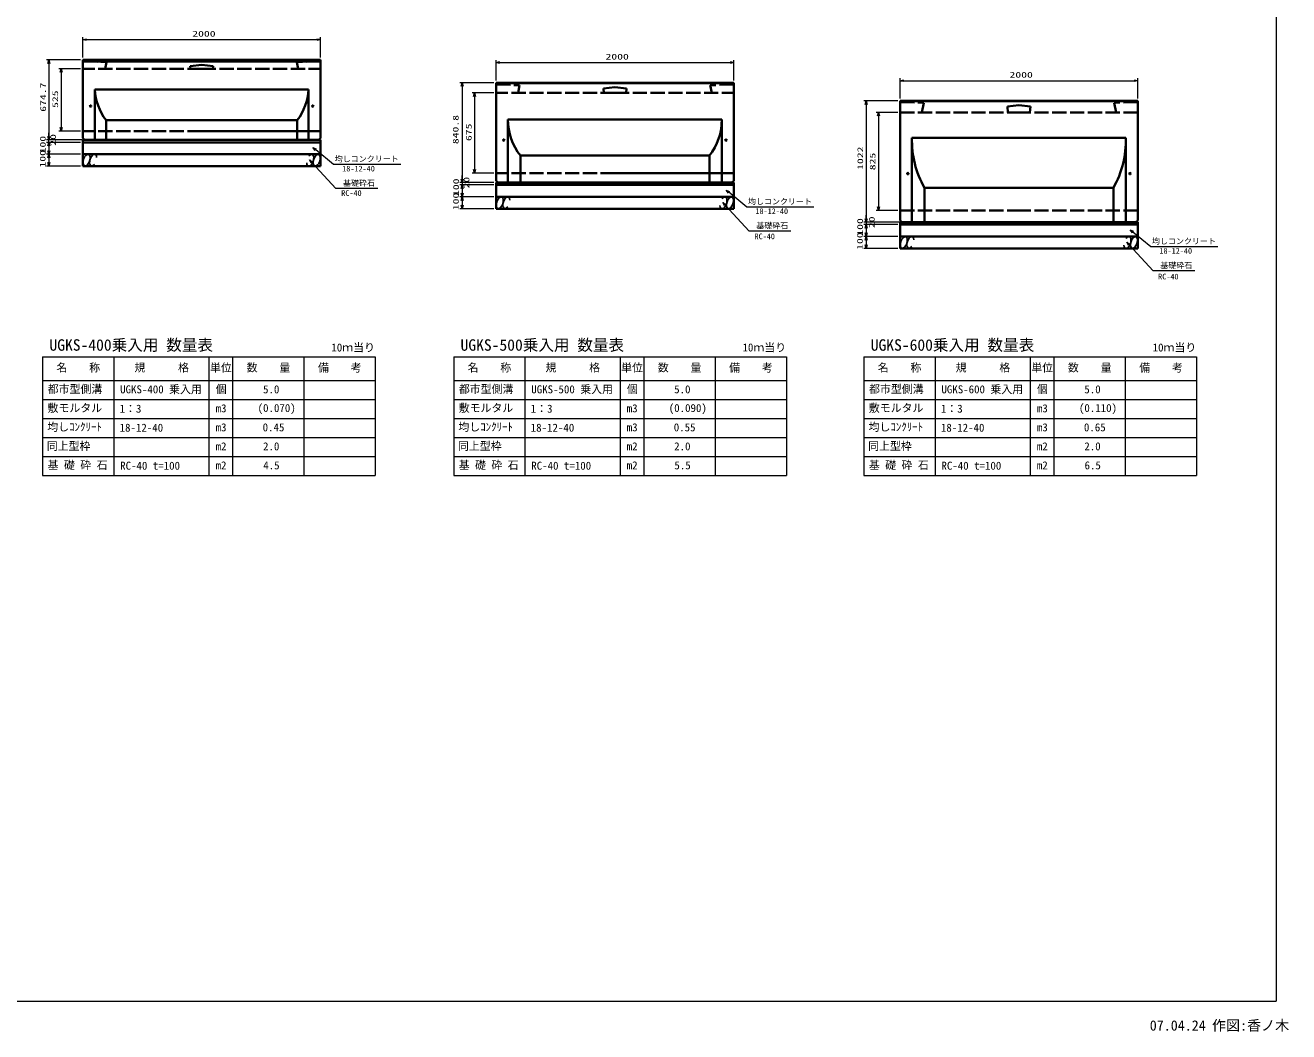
# Model space of a CAD drawing. Units: millimetres on the paper. Extents: x 15 to 1224, y 2 to 859.
# Drawn here: x 692 to 1224, y 2 to 426 of the extents above; entities that cross this region are included whole.
import ezdxf
from ezdxf.enums import TextEntityAlignment as Align

# ---------------------------------------------------------------- set-up
doc = ezdxf.new("R2010")
doc.units = ezdxf.units.MM
doc.linetypes.add('DASHED', pattern=[7.5, 6, -1.5])
doc.linetypes.add('USER4', pattern=[6.773336, 0.846667, -0.846667, 0.846667, -0.846667, 0.846667, -0.846667, 0.846667, -0.846667])
for name, color, linetype, lineweight in [('D-BMK-HTXT', 7, 'Continuous', 13), ('D-STR-DIM（寸法）', 7, 'Continuous', 13), ('D-STR-HTXT(均しCON-旗)', 7, 'Continuous', 13), ('D-STR-HTXT(基礎砕石-旗)', 7, 'Continuous', 13), ('D-STR-STRF(グリ)', 7, 'Continuous', 25), ('D-STR（構造物）', 1, 'Continuous', 35)]:
    doc.layers.add(name, color=color, linetype=linetype, lineweight=lineweight)
doc.styles.add('ＭＳ ゴシック', font='')
doc.styles.get('ＭＳ ゴシック').set_extended_font_data('MS Gothic')

# ---------------------------------------------------------------- blocks, each defined once
blk = doc.blocks.new('_Open30')
at = {"color": 7, "linetype": 'Continuous', "lineweight": 13}
for p, q in [((-1, 0.2679), (0, 0)), ((0, 0), (-1, -0.2679)), ((0, 0), (-1, 0))]:
    blk.add_line(p, q, dxfattribs=at)

msp = doc.modelspace()

# ---------------------------------------------------------------- linework, layer by layer
at = {"layer": 'D-BMK-HTXT'}
for p, q in [((699.443, 286.243), (839.443, 286.243)), ((699.443, 286.243), (699.443, 236.243)), ((729.443, 286.243), (729.443, 236.243)), ((769.443, 286.243), (769.443, 236.243)), ((779.443, 286.243), (779.443, 236.243)), ((809.443, 286.243), (809.443, 236.243)), ((839.443, 286.243), (839.443, 236.243)), ((872.468, 286.243), (1012.468, 286.243)), ((872.468, 286.243), (872.468, 236.243)), ((902.468, 286.243), (902.468, 236.243)), ((942.468, 286.243), (942.468, 236.243)), ((952.468, 286.243), (952.468, 236.243)), ((982.468, 286.243), (982.468, 236.243)), ((1012.468, 286.243), (1012.468, 236.243)), ((1045.088, 286.243), (1185.088, 286.243)), ((1045.088, 286.243), (1045.088, 236.243)), ((1075.088, 286.243), (1075.088, 236.243)), ((1115.088, 286.243), (1115.088, 236.243)), ((1125.088, 286.243), (1125.088, 236.243)), ((1155.088, 286.243), (1155.088, 236.243)), ((1185.088, 286.243), (1185.088, 236.243)), ((699.443, 276.243), (839.443, 276.243)), ((872.468, 276.243), (1012.468, 276.243)), ((1045.088, 276.243), (1185.088, 276.243)), ((699.443, 268.243), (839.443, 268.243)), ((872.468, 268.243), (1012.468, 268.243)), ((1045.088, 268.243), (1185.088, 268.243)), ((699.443, 260.243), (839.443, 260.243)), ((872.468, 260.243), (1012.468, 260.243)), ((1045.088, 260.243), (1185.088, 260.243)), ((699.443, 252.243), (839.443, 252.243)), ((872.468, 252.243), (1012.468, 252.243)), ((1045.088, 252.243), (1185.088, 252.243)), ((699.443, 244.243), (839.443, 244.243)), ((872.468, 244.243), (1012.468, 244.243)), ((1045.088, 244.243), (1185.088, 244.243)), ((699.443, 236.243), (839.443, 236.243)), ((872.468, 236.243), (1012.468, 236.243)), ((1045.088, 236.243), (1185.088, 236.243))]:
    msp.add_line(p, q, dxfattribs=at)
at = {"layer": 'D-STR-DIM（寸法）', "color": 2}
for p in [(1218.601, 858.635), (14.994, 15.02)]:
    msp.add_line(p, (1218.601, 15.02), dxfattribs=at)
at = {"layer": 'D-STR-DIM（寸法）'}
for p, q in [((716.401, 412.2), (716.401, 420.682)), ((816.401, 412.2), (816.401, 420.682)), ((717.901, 419.682), (814.901, 419.682)), ((715.401, 411.2), (701.092, 411.2)), ((702.092, 409.7), (702.092, 378.965)), ((890.316, 402.567), (890.316, 411.05)), ((891.816, 410.05), (988.816, 410.05)), ((990.316, 402.567), (990.316, 411.05)), ((715.401, 407.465), (706.236, 407.465)), ((707.236, 405.965), (707.236, 382.715)), ((889.316, 401.567), (875.007, 401.567)), ((876.007, 400.067), (876.007, 361.032)), ((1060.344, 394.935), (1060.344, 403.418)), ((1061.844, 402.418), (1158.844, 402.418)), ((1160.344, 394.935), (1160.344, 403.418)), ((889.316, 397.282), (880.247, 397.282)), ((881.247, 395.782), (881.247, 365.032)), ((1059.344, 393.935), (1045.034, 393.935)), ((1046.034, 392.435), (1046.034, 344.33)), ((1059.344, 389.085), (1050.216, 389.085)), ((1051.216, 387.585), (1051.216, 349.33)), ((702.092, 378.965), (702.092, 380.465)), ((715.401, 381.215), (706.236, 381.215)), ((716.151, 377.465), (701.092, 377.465)), ((715.151, 377.465), (701.092, 377.465)), ((715.401, 376.465), (701.092, 376.465)), ((715.401, 376.465), (701.092, 376.465)), ((702.092, 376.465), (702.092, 377.465)), ((702.092, 374.965), (702.092, 372.965)), ((702.092, 374.965), (702.092, 373.465)), ((715.401, 371.465), (701.092, 371.465)), ((715.401, 371.465), (701.092, 371.465)), ((702.092, 369.965), (702.092, 367.965)), ((715.401, 366.465), (701.092, 366.465)), ((876.007, 361.032), (876.007, 362.532)), ((889.316, 363.532), (880.247, 363.532)), ((889.316, 359.532), (875.007, 359.532)), ((889.316, 358.532), (875.007, 358.532)), ((889.316, 358.532), (875.007, 358.532)), ((876.007, 359.532), (876.007, 358.532)), ((876.007, 357.032), (876.007, 355.532)), ((876.007, 357.032), (876.007, 355.032)), ((889.316, 353.532), (875.007, 353.532)), ((889.316, 353.532), (875.007, 353.532)), ((876.007, 352.032), (876.007, 350.032)), ((889.316, 348.532), (875.007, 348.532)), ((1046.034, 344.33), (1046.034, 345.83)), ((1059.344, 347.83), (1050.216, 347.83)), ((1060.094, 342.83), (1045.034, 342.83)), ((1059.344, 342.83), (1045.034, 342.83)), ((1059.344, 341.83), (1045.034, 341.83)), ((1059.344, 341.83), (1045.034, 341.83)), ((1046.034, 342.83), (1046.034, 341.83)), ((1046.034, 340.33), (1046.034, 338.83)), ((1046.034, 340.33), (1046.034, 338.33)), ((1059.344, 336.83), (1045.034, 336.83)), ((1059.344, 336.83), (1045.034, 336.83)), ((1046.034, 335.33), (1046.034, 333.33)), ((1059.344, 331.83), (1045.034, 331.83))]:
    msp.add_line(p, q, dxfattribs=at)
at = {"layer": 'D-STR-HTXT(均しCON-旗)'}
for points in [[(850.158, 367.155), (821.95, 367.155), (814.391, 373.368)], [(1024.073, 349.222), (995.865, 349.222), (988.307, 355.436)], [(1194.101, 332.52), (1165.893, 332.52), (1158.334, 338.734)]]:
    msp.add_lwpolyline(points, dxfattribs=at)
at = {"layer": 'D-STR-HTXT(基礎砕石-旗)'}
for points in [[(840.473, 357.075), (822.902, 357.075), (812.811, 367.941)], [(1014.388, 339.143), (996.817, 339.143), (986.727, 350.009)], [(1184.416, 322.441), (1166.845, 322.441), (1156.754, 333.307)]]:
    msp.add_lwpolyline(points, dxfattribs=at)
at = {"layer": 'D-STR-STRF(グリ)'}
for centre, major_axis in [((717.976, 368.988), (0.79, 2.421)), ((814.826, 368.941), (-0.79, -2.421)), ((891.892, 351.056), (0.79, 2.421)), ((988.741, 351.009), (-0.79, -2.421)), ((1061.919, 334.354), (0.79, 2.421)), ((1158.769, 334.307), (-0.79, -2.421))]:
    msp.add_ellipse(centre, major_axis=major_axis, ratio=0.5139, dxfattribs=at)
for centre, major_axis in [((720.717, 368.988), (0.79, 2.421)), ((812.085, 368.941), (-0.79, -2.421)), ((894.632, 351.056), (0.79, 2.421)), ((986, 351.009), (-0.79, -2.421)), ((1064.66, 334.354), (0.79, 2.421)), ((1156.028, 334.307), (-0.79, -2.421))]:
    msp.add_ellipse(centre, major_axis=major_axis, ratio=0.5139, start_param=5.3575563, end_param=10.3750652, dxfattribs=at)
at = {"layer": 'D-STR（構造物）'}
for p, q in [((716.401, 378.215), (716.401, 411.2)), ((716.401, 411.2), (766.401, 411.2)), ((716.401, 410.551), (716.401, 410.473)), ((716.401, 410.551), (766.401, 410.551)), ((816.401, 411.2), (766.401, 411.2)), ((816.401, 410.551), (766.401, 410.551)), ((816.401, 378.215), (816.401, 411.2)), ((816.401, 410.551), (816.401, 410.473)), ((890.316, 401.567), (890.316, 360.282)), ((940.316, 401.567), (890.316, 401.567)), ((890.316, 401.322), (940.316, 401.322)), ((890.316, 400.79), (890.316, 400.869)), ((940.316, 401.567), (990.316, 401.567)), ((990.316, 401.322), (940.316, 401.322)), ((990.316, 401.567), (990.316, 360.282)), ((990.316, 400.79), (990.316, 400.869)), ((721.401, 398.715), (766.401, 398.715)), ((721.401, 377.465), (721.401, 398.715)), ((811.401, 398.715), (766.401, 398.715)), ((811.401, 377.465), (811.401, 398.715)), ((1060.344, 393.935), (1110.344, 393.935)), ((1060.344, 343.58), (1060.344, 393.935)), ((1110.344, 393.765), (1060.344, 393.765)), ((1160.344, 393.935), (1110.344, 393.935)), ((1110.344, 393.765), (1160.344, 393.765)), ((1160.344, 343.58), (1160.344, 393.935)), ((726.151, 385.811), (726.151, 377.465)), ((766.401, 385.811), (726.151, 385.811)), ((766.401, 385.811), (806.651, 385.811)), ((806.651, 385.811), (806.651, 377.465)), ((895.316, 359.532), (895.316, 386.032)), ((895.316, 386.032), (940.316, 386.032)), ((985.316, 386.032), (940.316, 386.032)), ((985.316, 359.532), (985.316, 386.032)), ((717.151, 377.465), (716.401, 378.215)), ((766.401, 381.215), (816.401, 381.215)), ((815.651, 377.465), (816.401, 378.215)), ((1065.344, 378.4), (1065.344, 342.83)), ((1065.344, 378.4), (1110.344, 378.4)), ((1155.344, 378.4), (1110.344, 378.4)), ((1155.344, 378.4), (1155.344, 342.83)), ((816.401, 377.465), (716.401, 377.465)), ((716.401, 377.465), (716.401, 376.465)), ((716.401, 376.465), (816.401, 376.465)), ((716.401, 376.465), (816.401, 376.465)), ((716.401, 376.465), (716.401, 371.465)), ((766.401, 377.465), (717.151, 377.465)), ((766.401, 377.465), (815.651, 377.465)), ((816.401, 377.465), (816.401, 376.465)), ((816.401, 376.465), (816.401, 371.465)), ((716.401, 371.465), (816.401, 371.465)), ((716.401, 371.465), (716.401, 366.465)), ((716.401, 371.465), (816.401, 371.465)), ((816.401, 371.465), (816.401, 366.465)), ((900.566, 370.869), (900.566, 359.532)), ((940.316, 370.869), (900.566, 370.869)), ((940.316, 370.869), (980.066, 370.869)), ((980.066, 370.869), (980.066, 359.532)), ((716.401, 366.465), (816.401, 366.465)), ((940.316, 363.532), (990.316, 363.532)), ((890.316, 360.282), (891.066, 359.532)), ((990.316, 359.532), (890.316, 359.532)), ((890.316, 359.532), (890.316, 358.532)), ((890.316, 358.532), (990.316, 358.532)), ((890.316, 358.532), (990.316, 358.532)), ((890.316, 358.532), (890.316, 353.532)), ((891.066, 359.532), (940.316, 359.532)), ((989.566, 359.532), (940.316, 359.532)), ((990.316, 360.282), (989.566, 359.532)), ((990.316, 359.532), (990.316, 358.532)), ((990.316, 358.532), (990.316, 353.532)), ((1070.594, 357.346), (1070.594, 342.83)), ((1070.594, 357.346), (1110.344, 357.346)), ((1150.094, 357.346), (1110.344, 357.346)), ((1150.094, 357.346), (1150.094, 342.83)), ((890.316, 353.532), (990.316, 353.532)), ((890.316, 353.532), (890.316, 348.532)), ((890.316, 353.532), (990.316, 353.532)), ((990.316, 353.532), (990.316, 348.532)), ((890.316, 348.532), (990.316, 348.532)), ((1061.094, 342.83), (1060.344, 343.58)), ((1160.344, 342.83), (1060.344, 342.83)), ((1060.344, 342.83), (1060.344, 341.83)), ((1060.344, 341.83), (1160.344, 341.83)), ((1060.344, 341.83), (1160.344, 341.83)), ((1060.344, 341.83), (1060.344, 336.83)), ((1110.344, 342.83), (1061.094, 342.83)), ((1110.344, 342.83), (1159.594, 342.83)), ((1159.594, 342.83), (1160.344, 343.58)), ((1160.344, 342.83), (1160.344, 341.83)), ((1160.344, 341.83), (1160.344, 336.83)), ((1060.344, 336.83), (1160.344, 336.83)), ((1060.344, 336.83), (1060.344, 331.83)), ((1060.344, 336.83), (1160.344, 336.83)), ((1160.344, 336.83), (1160.344, 331.83)), ((1060.344, 331.83), (1160.344, 331.83))]:
    msp.add_line(p, q, dxfattribs=at)
at = {"layer": 'D-STR（構造物）', "linetype": 'DASHED'}
for p, q in [((716.401, 410.473), (726.317, 410.225)), ((716.401, 410.473), (726.317, 410.225)), ((726.317, 410.225), (725.761, 407.465)), ((816.401, 410.473), (806.485, 410.225)), ((816.401, 410.473), (806.485, 410.225)), ((806.485, 410.225), (807.041, 407.465)), ((766.401, 407.465), (716.401, 407.465)), ((766.401, 409.051), (761.562, 408.568)), ((761.562, 408.568), (761.651, 407.465)), ((766.401, 409.051), (771.24, 408.568)), ((766.401, 407.465), (816.401, 407.465)), ((771.24, 408.568), (771.151, 407.465)), ((890.316, 400.79), (900.207, 400.543)), ((890.316, 400.79), (900.232, 400.542)), ((900.232, 400.542), (899.576, 397.282)), ((940.316, 399.657), (935.477, 399.173)), ((935.477, 399.173), (935.63, 397.282)), ((940.316, 399.657), (945.156, 399.173)), ((945.156, 399.173), (945.003, 397.282)), ((990.316, 400.79), (980.401, 400.542)), ((980.401, 400.542), (981.057, 397.282)), ((990.316, 400.79), (980.426, 400.543)), ((940.316, 397.282), (890.316, 397.282)), ((940.316, 397.282), (990.316, 397.282)), ((1060.344, 393.37), (1070.259, 393.122)), ((1060.344, 389.085), (1110.344, 389.085)), ((1070.259, 393.122), (1069.447, 389.085)), ((1110.344, 392.1), (1105.505, 391.617)), ((1105.505, 391.617), (1105.71, 389.085)), ((1110.344, 392.1), (1115.183, 391.617)), ((1160.344, 389.085), (1110.344, 389.085)), ((1115.183, 391.617), (1114.978, 389.085)), ((1160.344, 393.37), (1150.428, 393.122)), ((1150.428, 393.122), (1151.241, 389.085)), ((766.401, 381.215), (716.401, 381.215)), ((940.316, 363.532), (890.316, 363.532)), ((1060.344, 347.83), (1110.344, 347.83)), ((1160.344, 347.83), (1110.344, 347.83))]:
    msp.add_line(p, q, dxfattribs=at)
at = {"layer": 'D-STR（構造物）', "linetype": 'USER4'}
for p, q in [((1060.344, 393.37), (1060.344, 393.449)), ((1160.344, 393.37), (1160.344, 393.449))]:
    msp.add_line(p, q, dxfattribs=at)
at = {"layer": 'D-STR（構造物）'}
for centre in [(719.651, 391.715), (813.151, 391.715), (893.566, 377.407), (987.066, 377.407), (1063.594, 363.33), (1157.094, 363.33)]:
    msp.add_circle(centre, 0.3, dxfattribs=at)
for centre, radius, start, end in [((745.036, 400.089), 23.674, 183.32773, 217.09126), ((787.766, 400.089), 23.674, 322.90874, 356.67227), ((919.828, 386.028), 24.511, 179.98987, 218.20409), ((960.805, 386.028), 24.511, 321.79591, 0.01013), ((1105.36, 377.197), 40.035, 178.27798, 209.72499), ((1115.327, 377.197), 40.035, 330.27501, 1.72202)]:
    msp.add_arc(centre, radius, start, end, dxfattribs=at)

# ---------------------------------------------------------------- block references
at = {"layer": 'D-STR-DIM（寸法）', "xscale": 1.5, "yscale": 1.5}
for p, rotation in [((716.401, 419.682), 180), ((702.092, 411.2), 90), ((890.316, 410.05), 180), ((707.236, 407.465), 90), ((876.007, 401.567), 90), ((1060.344, 402.418), 180), ((881.247, 397.282), 90), ((1046.034, 393.935), 90), ((1051.216, 389.085), 90), ((702.092, 377.465), 270), ((702.092, 377.465), 270), ((707.236, 381.215), 270), ((702.092, 376.465), 90), ((702.092, 376.465), 90), ((702.092, 371.465), 270), ((702.092, 371.465), 90), ((702.092, 366.465), 270), ((881.247, 363.532), 270), ((876.007, 359.532), 270), ((876.007, 359.532), 270), ((876.007, 358.532), 90), ((876.007, 358.532), 90), ((876.007, 353.532), 270), ((876.007, 353.532), 90), ((876.007, 348.532), 270), ((1051.216, 347.83), 270), ((1046.034, 342.83), 270), ((1046.034, 342.83), 270), ((1046.034, 341.83), 90), ((1046.034, 341.83), 90), ((1046.034, 336.83), 270), ((1046.034, 336.83), 90), ((1046.034, 331.83), 270)]:
    msp.add_blockref('_Open30', p, dxfattribs=dict(at, rotation=rotation))
for p in [(816.401, 419.682), (990.316, 410.05), (1160.344, 402.418)]:
    msp.add_blockref('_Open30', p, dxfattribs=at)
at = {"layer": 'D-STR-HTXT(均しCON-旗)', "xscale": 1.5, "yscale": 1.5, "rotation": 140.57786}
for p in [(813.233, 374.321), (987.148, 356.388), (1157.175, 339.687)]:
    msp.add_blockref('_Open30', p, dxfattribs=at)
at = {"layer": 'D-STR-HTXT(基礎砕石-旗)', "xscale": 1.5, "yscale": 1.5, "rotation": 132.88015}
for p in [(811.791, 369.041), (985.706, 351.108), (1155.734, 334.406)]:
    msp.add_blockref('_Open30', p, dxfattribs=at)

# ---------------------------------------------------------------- texts
at = {"layer": 'D-BMK-HTXT', "style": 'ＭＳ ゴシック'}
for s, height, p in [('UGKS-400乗入用 数量表', 4.811, (702.333, 287.334)), ('UGKS-500乗入用 数量表', 4.811, (875.358, 287.334)), ('UGKS-600乗入用 数量表', 4.811, (1047.977, 287.334)), ('10ｍ当り', 3.367, (820.983, 287.439)), ('10ｍ当り', 3.367, (994.008, 287.439)), ('10ｍ当り', 3.367, (1166.628, 287.439)), ('名\u3000\u3000称', 3.367, (705.28, 278.961)), ('規\u3000\u3000\u3000格', 3.367, (738.084, 278.979)), ('単位', 3.367, (769.902, 278.943)), ('数\u3000\u3000量', 3.367, (785.333, 278.979)), ('備\u3000\u3000考', 3.367, (815.351, 278.939)), ('名\u3000\u3000称', 3.367, (878.304, 278.961)), ('規\u3000\u3000\u3000格', 3.367, (911.108, 278.979)), ('単位', 3.367, (942.927, 278.943)), ('数\u3000\u3000量', 3.367, (958.358, 278.979)), ('備\u3000\u3000考', 3.367, (988.375, 278.939)), ('名\u3000\u3000称', 3.367, (1050.924, 278.961)), ('規\u3000\u3000\u3000格', 3.367, (1083.728, 278.979)), ('単位', 3.367, (1115.547, 278.943)), ('数\u3000\u3000量', 3.367, (1130.977, 278.979)), ('備\u3000\u3000考', 3.367, (1160.995, 278.939)), ('都市型側溝', 3.367, (701.62, 269.943)), ('UGKS-400 乗入用', 3.367, (732.092, 269.836)), ('個', 3.367, (772.32, 269.925)), ('5.0', 3.367, (792.233, 269.845)), ('都市型側溝', 3.367, (874.645, 269.943)), ('UGKS-500 乗入用', 3.367, (905.116, 269.836)), ('個', 3.367, (945.345, 269.925)), ('5.0', 3.367, (965.258, 269.845)), ('都市型側溝', 3.367, (1047.265, 269.943)), ('UGKS-600 乗入用', 3.367, (1077.736, 269.836)), ('個', 3.367, (1117.965, 269.925)), ('5.0', 3.367, (1137.877, 269.845)), ('敷モルタル', 3.367, (701.549, 261.988)), ('1：3', 3.367, (731.86, 261.693)), ('m3', 3.367, (772.267, 261.845)), ('(0.070)', 3.367, (789.954, 261.962)), ('敷モルタル', 3.367, (874.574, 261.988)), ('1：3', 3.367, (904.885, 261.693)), ('m3', 3.367, (945.292, 261.845)), ('(0.090)', 3.367, (962.979, 261.962)), ('敷モルタル', 3.367, (1047.194, 261.988)), ('1：3', 3.367, (1077.505, 261.693)), ('m3', 3.367, (1117.912, 261.845)), ('(0.110)', 3.367, (1135.598, 261.962)), ('均しｺﾝｸﾘｰﾄ', 3.367, (701.425, 254.006)), ('18-12-40', 3.367, (731.86, 253.693)), ('m3', 3.367, (772.267, 253.845)), ('0.45', 3.367, (792.063, 253.845)), ('均しｺﾝｸﾘｰﾄ', 3.367, (874.45, 254.006)), ('18-12-40', 3.367, (904.885, 253.693)), ('m3', 3.367, (945.292, 253.845)), ('0.55', 3.367, (965.088, 253.845)), ('均しｺﾝｸﾘｰﾄ', 3.367, (1047.069, 254.006)), ('18-12-40', 3.367, (1077.505, 253.693)), ('m3', 3.367, (1117.912, 253.845)), ('0.65', 3.367, (1137.707, 253.845)), ('同上型枠', 3.367, (701.229, 245.961)), ('m2', 3.367, (772.259, 245.845)), ('2.0', 3.367, (792.233, 245.845)), ('同上型枠', 3.367, (874.254, 245.961)), ('m2', 3.367, (945.283, 245.845)), ('2.0', 3.367, (965.258, 245.845)), ('同上型枠', 3.367, (1046.874, 245.961)), ('m2', 3.367, (1117.903, 245.845)), ('2.0', 3.367, (1137.877, 245.845)), ('基 礎 砕 石', 3.367, (701.549, 237.952)), ('RC-40 t=100', 3.367, (732.092, 237.693)), ('m2', 3.367, (772.259, 237.845)), ('4.5', 3.367, (792.323, 237.845)), ('基 礎 砕 石', 3.367, (874.574, 237.952)), ('RC-40 t=100', 3.367, (905.117, 237.693)), ('m2', 3.367, (945.283, 237.845)), ('5.5', 3.367, (965.348, 237.845)), ('基 礎 砕 石', 3.367, (1047.194, 237.952)), ('RC-40 t=100', 3.367, (1077.736, 237.693)), ('m2', 3.367, (1117.903, 237.845)), ('6.5', 3.367, (1137.968, 237.845))]:
    msp.add_text(s, height=height, dxfattribs=at).set_placement(p, align=Align.BOTTOM_LEFT)
at = {"layer": 'D-STR-DIM（寸法）', "style": 'ＭＳ ゴシック', "width": 1.5}
for p in [(762.443, 420.22), (936.358, 410.587), (1106.386, 402.955)]:
    msp.add_text('2000', height=2.405, dxfattribs=at).set_placement(p, align=Align.BOTTOM_LEFT)
for s, p in [('674.7', (701.589, 389.332)), ('525', (706.698, 390.96)), ('840.8', (875.212, 375.716)), ('675', (880.709, 377.028)), ('100', (701.485, 371.83)), ('20', (705.826, 375.05)), ('100', (701.411, 365.849)), ('1022', (1045.497, 364.88)), ('825', (1050.679, 364.74)), ('20', (879.789, 357.041)), ('100', (875.401, 353.897)), ('100', (875.326, 347.916)), ('100', (1045.428, 337.195)), ('20', (1050.362, 340.378)), ('100', (1045.354, 331.214))]:
    msp.add_text(s, height=2.405, rotation=90, dxfattribs=at).set_placement(p, align=Align.BOTTOM_LEFT)
at = {"layer": 'D-STR-DIM（寸法）', "style": 'ＭＳ ゴシック'}
for s, p in [('07.04.24', (1165.409, 1.347)), ('作図:香ノ木', (1191.599, 1.347))]:
    msp.add_text(s, height=4.33, dxfattribs=at).set_placement(p, align=Align.BOTTOM_LEFT)
at = {"layer": 'D-STR-HTXT(均しCON-旗)', "style": 'ＭＳ ゴシック'}
for s, p in [('均しコンクリート', (822.397, 367.565)), ('18-12-40', (825.531, 363.504)), ('均しコンクリート', (996.312, 349.633)), ('18-12-40', (999.446, 345.571)), ('均しコンクリート', (1166.34, 332.931)), ('18-12-40', (1169.474, 328.869))]:
    msp.add_text(s, height=2.405, dxfattribs=at).set_placement(p, align=Align.BOTTOM_LEFT)
at = {"layer": 'D-STR-HTXT(基礎砕石-旗)', "style": 'ＭＳ ゴシック'}
for s, p in [('RC-40', (825.142, 353.202)), ('基礎砕石', (825.885, 357.41)), ('基礎砕石', (999.8, 339.477)), ('RC-40', (999.058, 334.974)), ('基礎砕石', (1169.828, 322.775)), ('RC-40', (1168.942, 318.069))]:
    msp.add_text(s, height=2.405, dxfattribs=at).set_placement(p, align=Align.BOTTOM_LEFT)

doc.saveas('drawing.dxf')
